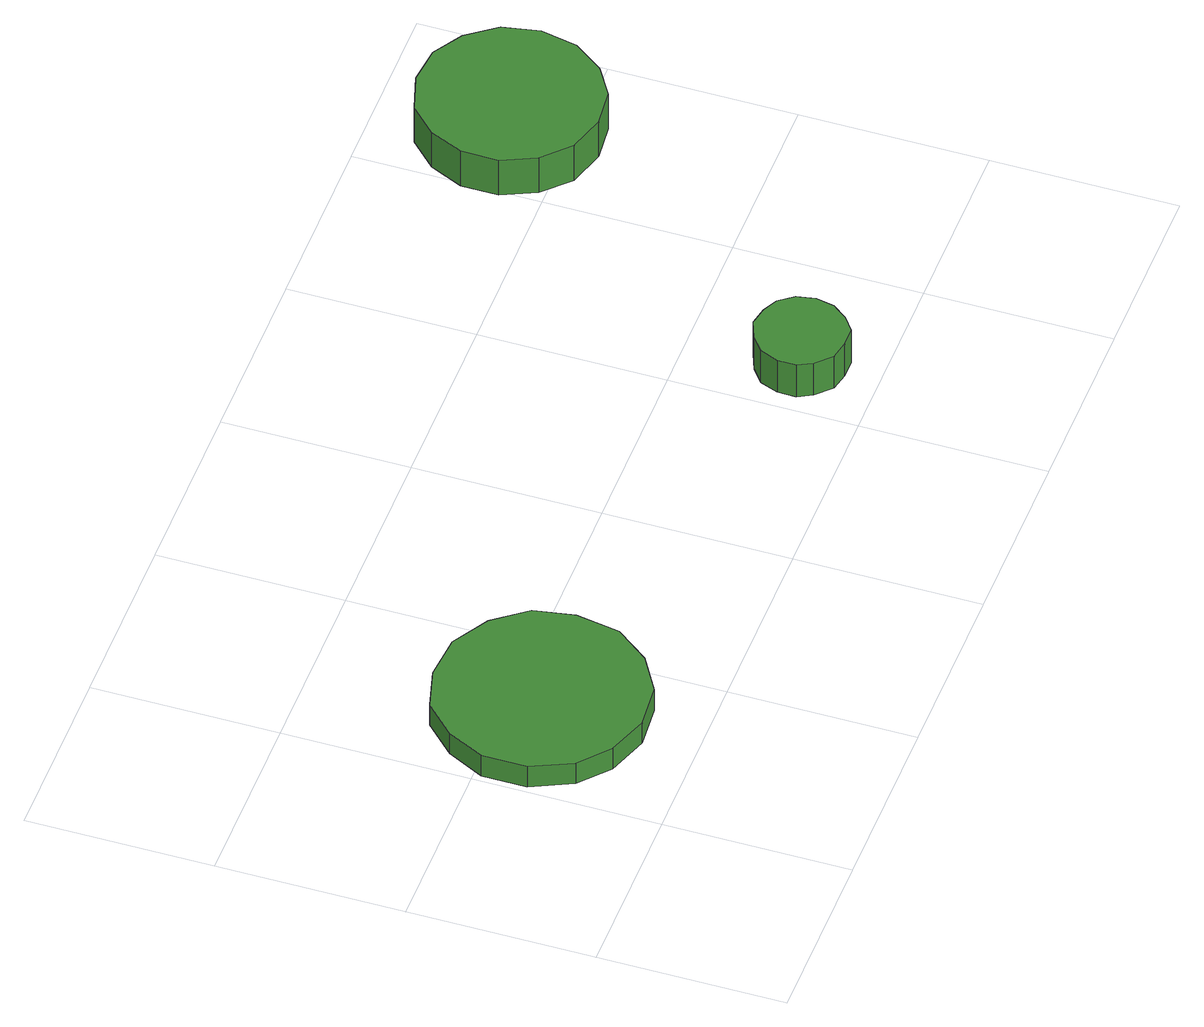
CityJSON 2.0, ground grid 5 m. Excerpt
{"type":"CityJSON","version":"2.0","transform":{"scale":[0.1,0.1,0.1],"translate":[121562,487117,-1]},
"CityObjects":{
"tree1":{"type":"SolitaryVegetationObject","attributes":{"function":"something"},"geometry":[{"type":"MultiSurface","lod":"1","boundaries":[[[0,1,2,3,4,5,6,7,8,9,10,11,12,13,14]],[[15,16,17,18,19,20,21,22,23,24,25,26,27,28,29]],[[0,29,28,1]],[[1,28,27,2]],[[2,27,26,3]],[[3,26,25,4]],[[4,25,24,5]],[[5,24,23,6]],[[6,23,22,7]],[[7,22,21,8]],[[8,21,20,9]],[[9,20,19,10]],[[10,19,18,11]],[[11,18,17,12]],[[12,17,16,13]],[[13,16,15,14]],[[14,15,29,0]]]}]},
"tree2":{"type":"SolitaryVegetationObject","attributes":{"function":"something"}},
"tree3":{"type":"SolitaryVegetationObject","attributes":{"function":"something"},"geometry":[{"type":"MultiSurface","lod":"1","boundaries":[[[30,31,32,33,34,35,36,37,38,39,40,41,42,43,44]],[[45,46,47,48,49,50,51,52,53,54,55,56,57,58,59]],[[30,59,58,31]],[[31,58,57,32]],[[32,57,56,33]],[[33,56,55,34]],[[34,55,54,35]],[[35,54,53,36]],[[36,53,52,37]],[[37,52,51,38]],[[38,51,50,39]],[[39,50,49,40]],[[40,49,48,41]],[[41,48,47,42]],[[42,47,46,43]],[[43,46,45,44]],[[44,45,59,30]]]}]},
"tree4":{"type":"SolitaryVegetationObject","attributes":{"function":"something"}},
"tree5":{"type":"SolitaryVegetationObject","attributes":{"function":"something"},"geometry":[{"type":"MultiSurface","lod":"1","boundaries":[[[60,61,62,63,64,65,66,67,68,69,70,71,72,73,74]],[[75,76,77,78,79,80,81,82,83,84,85,86,87,88,89]],[[60,89,88,61]],[[61,88,87,62]],[[62,87,86,63]],[[63,86,85,64]],[[64,85,84,65]],[[65,84,83,66]],[[66,83,82,67]],[[67,82,81,68]],[[68,81,80,69]],[[69,80,79,70]],[[70,79,78,71]],[[71,78,77,72]],[[72,77,76,73]],[[73,76,75,74]],[[74,75,89,60]]]}]},
"tree6":{"type":"SolitaryVegetationObject","attributes":{"function":"something"}},
"tree7":{"type":"SolitaryVegetationObject","attributes":{"function":"something"}}
},
"vertices":[
[57,42,13],[55,53,13],[48,62,13],[38,68,13],[26,69,13],[15,66,13],[7,58,13],[2,48,13],[2,36,13],[7,25,13],[15,18,13],[26,14,13],[38,15,13],[48,21,13],[55,30,13],[55,30,6],[48,21,6],[38,15,6],[26,14,6],[15,18,6],[7,25,6],[2,36,6],[2,48,6],[7,58,6],[15,66,6],[26,69,6],[38,68,6],[48,62,6],[55,53,6],[57,42,6],
[179,21,17],[178,26,17],[175,30,17],[171,32,17],[166,33,17],[161,31,17],[157,28,17],[155,23,17],[155,18,17],[157,14,17],[161,10,17],[166,9,17],[171,9,17],[175,12,17],[178,16,17],[178,16,6],[175,12,6],[171,9,6],[166,9,6],[161,10,6],[157,14,6],[155,18,6],[155,23,6],[157,28,6],[161,31,6],[166,33,6],[171,32,6],[175,30,6],[178,26,6],[179,21,6],
[246,116,18],[244,126,18],[238,134,18],[230,139,18],[220,140,18],[210,137,18],[203,130,18],[199,121,18],[199,111,18],[203,102,18],[210,95,18],[220,92,18],[230,93,18],[238,98,18],[244,106,18],[244,106,6],[238,98,6],[230,93,6],[220,92,6],[210,95,6],[203,102,6],[199,111,6],[199,121,6],[203,130,6],[210,137,6],[220,140,6],[230,139,6],[238,134,6],[244,126,6],[246,116,6]
]}
